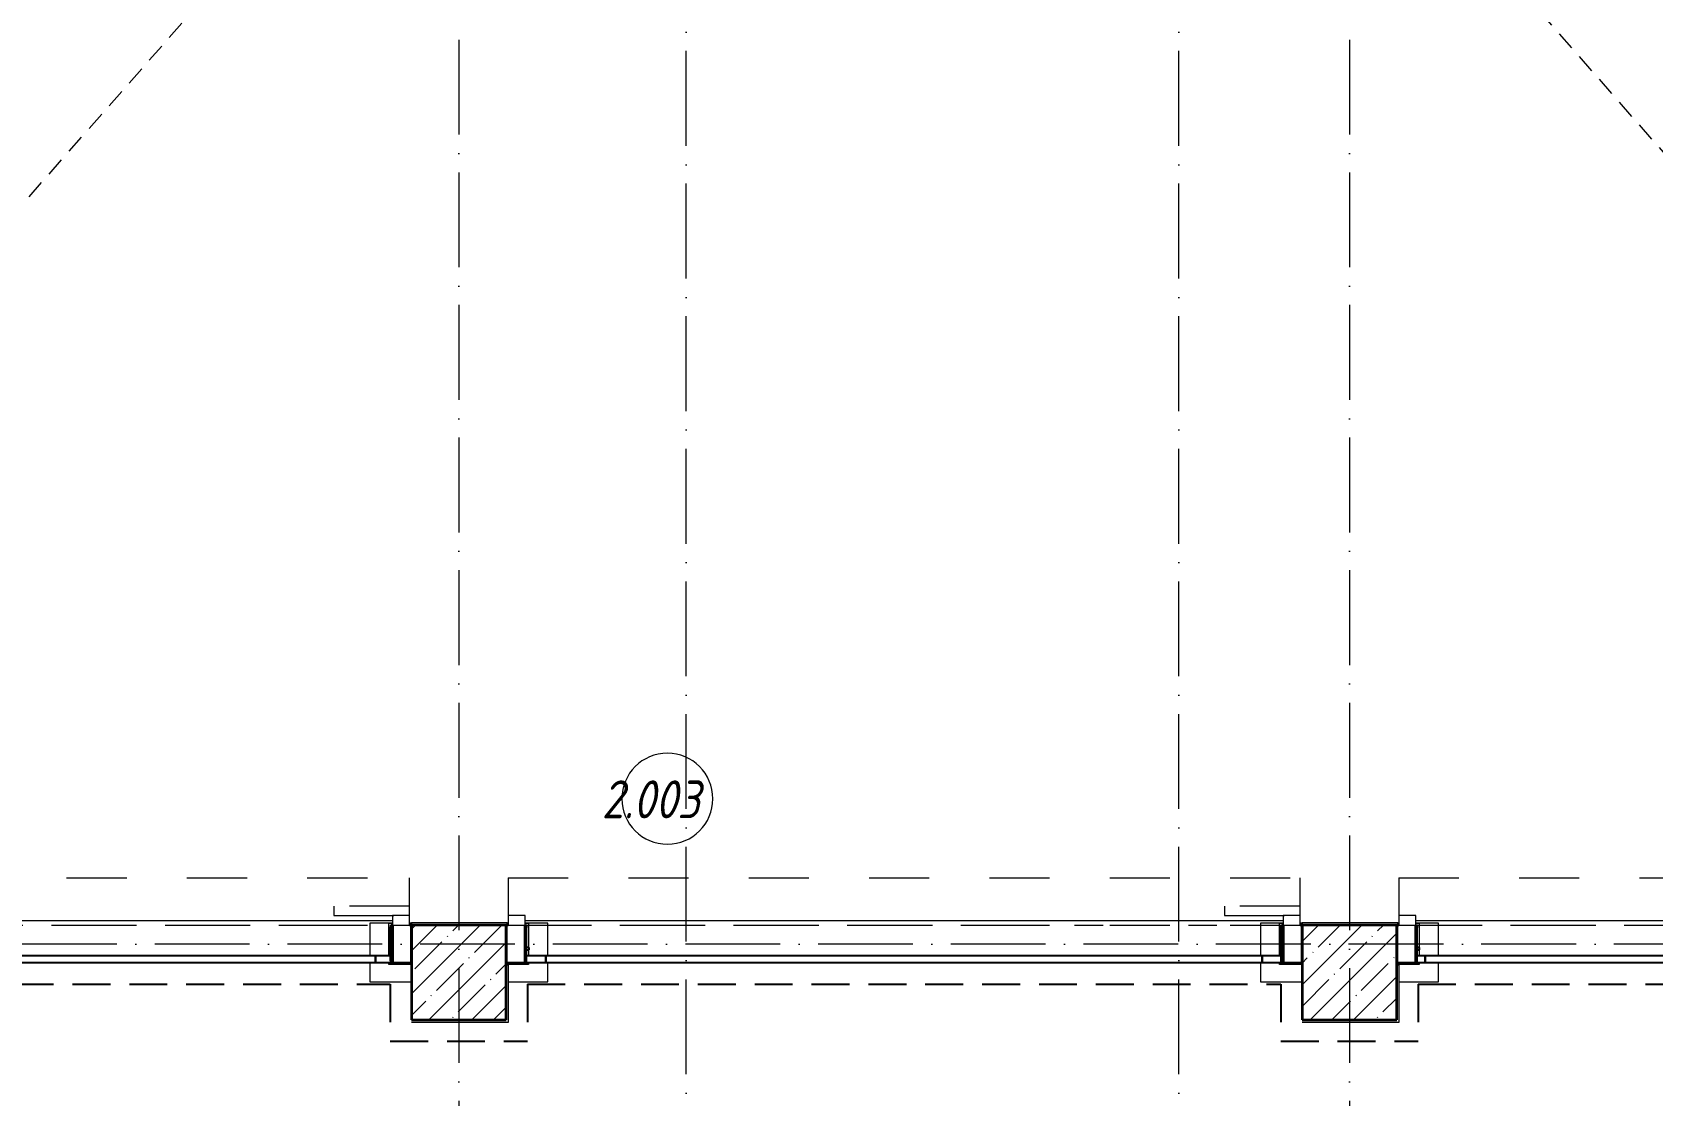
# Model space of a CAD drawing. Header units: millimetres. Extents: x -213536 to 1564669, y -45299 to 942238.
# Drawn here: x 442516 to 451066, y 513502 to 519114 of the extents above; entities that cross this region are included whole.
import ezdxf

# ---------------------------------------------------------------- set-up
doc = ezdxf.new("R2010")
doc.units = ezdxf.units.MM
for name, pattern in [('200_ШТРИХ_ш1п0_6_', [160, 100, -60]), ('50_200_ШТРИХ_1Т_ш5_п1_п1_', [700, 500, -100, 0, -100]), ('Штрих', [635, 317.5, -317.5]), ('Штрих короткий', [300, 150, -150]), ('Штриховая _2 мм - 1 мм_', [300, 200, -100])]:
    doc.linetypes.add(name, pattern=pattern)
for name, color, linetype, lineweight in [('0-1', 7, 'Continuous', 5), ('0-2', 7, 'Continuous', 9), ('3) ЖБ 4м', 3, 'Continuous', 30), ('Двери-1', 7, 'Continuous', 13), ('Каркас несущий', 7, 'Continuous', 9), ('Колонны-1', 7, 'Continuous', 35), ('Линии-1', 7, '200_ШТРИХ_ш1п0_6_', 9), ('Марки помещений', 7, 'Continuous', 9), ('Невидимые линии-1', 7, 'Штрих', 9), ('Несущие колонны', 7, 'Continuous', 9), ('Несущие колонны-1', 7, 'Continuous', 35), ('Обобщенные модели', 7, 'Continuous', 9), ('Ограждение-1', 7, 'Continuous', 25), ('Оси-2', 7, '50_200_ШТРИХ_1Т_ш5_п1_п1_', 9), ('Перемычка-1', 7, 'Штрих короткий', 9), ('Стены-1', 7, 'Continuous', 13)]:
    doc.layers.add(name, color=color, linetype=linetype, lineweight=lineweight)
doc.layers.add('СТ-1_1', color=7, linetype='Штриховая _2 мм - 1 мм_', lineweight=90, true_color=0x888888)
doc.layers.get('0-2').off()
doc.styles.add('ISOCPEUR_I_6', font='isocpeui.ttf', dxfattribs={"width": 0.85, "height": 3.5})

# ---------------------------------------------------------------- blocks, each defined once
blk = doc.blocks.new('Ос 3 эт верх часть')
at = {"layer": 'Оси-2'}
for p, q in [((444766, 535177.6), (444766, 499613)), ((445966, 499613), (445966, 535177.6)), ((448566, 499613), (448566, 535177.6)), ((449466, 535177.6), (449466, 499613)), ((535374.3, 514302.4), (426847.2, 514302.4))]:
    blk.add_line(p, q, dxfattribs=at)
blk = doc.blocks.new('BSC_Колонна _Прямоугольная - 500х500-V2-АИ2_03_План отделки стен 3-го этажа _Часть 1_')
at = {"layer": 'Несущие колонны'}
h = blk.add_hatch(dxfattribs=at)
h.set_pattern_fill('FP_7', color=256, style=0, pattern_type=2)
h.set_pattern_definition([(45, (-15600, -69250), (-114.04925, 114.04925), []), (45, (-15485.95, -69250), (-114.04925, 114.04925), [201.613, -40.323, 3.353, -36.97])])
h.paths.add_polyline_path([(-234, -250), (250, -250), (250, 250), (-250, 250), (-250, -250)], flags=0)
at = {"layer": 'Несущие колонны-1'}
for p, q in [((250, 250), (-250, 250)), ((-250, 250), (-250, -250)), ((250, -250), (250, 250)), ((-250, -250), (250, -250))]:
    blk.add_line(p, q, dxfattribs=at)
blk = doc.blocks.new('BSC_Колонна _Прямоугольная - 500х500-V72-АИ2_03_План отделки стен 3-го этажа _Часть 1_')
at = {"layer": 'Несущие колонны'}
h = blk.add_hatch(dxfattribs=at)
h.set_pattern_fill('FP_69', color=256, style=0, pattern_type=2)
h.set_pattern_definition([(45, (-20300, -69250), (-114.04925, 114.04925), []), (45, (-20185.95, -69250), (-114.04925, 114.04925), [201.613, -40.323, 3.353, -36.97])])
h.paths.add_polyline_path([(-223.1, -250), (250, -250), (250, 250), (-250, 250), (-250, -250)], flags=0)
at = {"layer": 'Несущие колонны-1'}
for p, q in [((250, 250), (-250, 250)), ((-250, 250), (-250, -250)), ((250, -250), (250, 250)), ((-250, -250), (250, -250))]:
    blk.add_line(p, q, dxfattribs=at)
blk = doc.blocks.new('DM_Штора_Противопожарная_Doormaster_EI-60 - ш_2900 х в_2680-31485572-АИ2_03_План отделки стен 3-го этажа _Часть 1_')
at = {"layer": 'Двери-1'}
for p, q in [((-1325, 150), (-1415, 150)), ((-1415, 150), (-1415, 100)), ((-1415, 100), (-1325, 100)), ((-1325, 100), (-1325, 150)), ((-1325, 125), (1575, 125)), ((1575, 150), (1575, 100)), ((1665, 150), (1575, 150)), ((1575, 100), (1665, 100)), ((1665, 100), (1665, 150))]:
    blk.add_line(p, q, dxfattribs=at)
at = {"layer": 'Невидимые линии-1'}
for p, q in [((-1415, 350), (1665, 350)), ((-1415, 350), (-1415, 100)), ((1665, 100), (1665, 350)), ((1265, 200), (1265, 150)), ((1665, 200), (1265, 200)), ((1665, 150), (1665, 200)), ((-1415, 100), (1665, 100)), ((1265, 150), (1665, 150))]:
    blk.add_line(p, q, dxfattribs=at)
blk = doc.blocks.new('DM_Штора_Противопожарная_Doormaster_EI-60 - ш_4000 х в_2680-31485573-АИ2_03_План отделки стен 3-го этажа _Часть 1_')
at = {"layer": 'Двери-1'}
for p, q in [((-1875, 150), (-1965, 150)), ((-1965, 150), (-1965, 100)), ((-1965, 100), (-1875, 100)), ((-1875, 100), (-1875, 150)), ((-1875, 125), (2125, 125)), ((2125, 150), (2125, 100)), ((2215, 150), (2125, 150)), ((2125, 100), (2215, 100)), ((2215, 100), (2215, 150))]:
    blk.add_line(p, q, dxfattribs=at)
at = {"layer": 'Невидимые линии-1'}
for p, q in [((-1965, 350), (2215, 350)), ((-1965, 350), (-1965, 100)), ((2215, 100), (2215, 350)), ((1815, 200), (1815, 150)), ((2215, 200), (1815, 200)), ((2215, 150), (2215, 200)), ((-1965, 100), (2215, 100)), ((1815, 150), (2215, 150))]:
    blk.add_line(p, q, dxfattribs=at)
blk = doc.blocks.new('DM_Штора_Противопожарная_Doormaster_EI-60 - ш_4700 х в_2680-31485574-АИ2_03_План отделки стен 3-го этажа _Часть 1_')
at = {"layer": 'Двери-1'}
for p, q in [((-2225, 150), (-2315, 150)), ((-2315, 150), (-2315, 100)), ((-2315, 100), (-2225, 100)), ((-2225, 100), (-2225, 150)), ((-2225, 125), (2475, 125)), ((2475, 150), (2475, 100)), ((2565, 150), (2475, 150)), ((2475, 100), (2565, 100)), ((2565, 100), (2565, 150))]:
    blk.add_line(p, q, dxfattribs=at)
at = {"layer": 'Невидимые линии-1'}
for p, q in [((-2315, 350), (2565, 350)), ((-2315, 350), (-2315, 100)), ((2565, 100), (2565, 350)), ((2165, 200), (2165, 150)), ((2565, 200), (2165, 200)), ((2565, 150), (2565, 200)), ((-2315, 100), (2565, 100)), ((2165, 150), (2565, 150))]:
    blk.add_line(p, q, dxfattribs=at)
blk = doc.blocks.new('BSC_Колонна _Прямоугольная1 - 200х100 _металл_-31488033-АИ2_03_План отделки стен 3-го этажа _Часть 1_')
at = {"layer": 'Несущие колонны-1'}
for p, q in [((100, 50), (-100, 50)), ((-100, 50), (-100, 40)), ((100, -50), (100, 50)), ((-100, -50), (100, -50))]:
    blk.add_line(p, q, dxfattribs=at)
blk = doc.blocks.new('BSC_Колонна _Прямоугольная1 - 200х100 _металл_-V266-АИ2_03_План отделки стен 3-го этажа _Часть 1_')
at = {"layer": 'Несущие колонны-1'}
for p, q in [((100, 50), (-100, 50)), ((100, -50), (100, 50)), ((-100, -40), (-100, -50)), ((-100, -50), (100, -50))]:
    blk.add_line(p, q, dxfattribs=at)
blk = doc.blocks.new('О_Элемент ограждения_Тетива_Труба_ГОСТ 8645-68 - О_Тетива_Труба_ГОСТ 8645-68-34939586-АИ2_03_План отделки стен 3-го этажа _Часть 1_')
at = {"layer": 'Ограждение-1'}
for p, q in [((0, -20), (0, 20)), ((0, 20), (2720, 20)), ((2720, 20), (2720, -20)), ((2720, -20), (0, -20))]:
    blk.add_line(p, q, dxfattribs=at)
blk = doc.blocks.new('О_Элемент ограждения_Тетива_Труба_ГОСТ 8645-68 - О_Тетива_Труба_ГОСТ 8645-68-34937465-АИ2_03_План отделки стен 3-го этажа _Часть 1_')
at = {"layer": 'Ограждение-1'}
for p, q in [((0, -20), (0, 20)), ((0, 20), (80, 20)), ((85, -20), (0, -20)), ((85, -17.1), (85, -20))]:
    blk.add_line(p, q, dxfattribs=at)
blk = doc.blocks.new('О_Элемент ограждения_Тетива_Труба_ГОСТ 8645-68 - О_Тетива_Труба_ГОСТ 8645-68-34955399-АИ2_03_План отделки стен 3-го этажа _Часть 1_')
at = {"layer": 'Ограждение-1'}
for p, q in [((0, -20), (0, 20)), ((0, 20), (4600, 20)), ((4600, 20), (4600, -20)), ((4600, -20), (0, -20))]:
    blk.add_line(p, q, dxfattribs=at)
blk = doc.blocks.new('О_Элемент ограждения_Тетива_Труба_ГОСТ 8645-68 - О_Тетива_Труба_ГОСТ 8645-68-34955904-АИ2_03_План отделки стен 3-го этажа _Часть 1_')
at = {"layer": 'Ограждение-1'}
for p, q in [((0, -20), (0, 20)), ((0, 20), (45, 20)), ((45, 20), (45, 17.1)), ((40, -20), (0, -20))]:
    blk.add_line(p, q, dxfattribs=at)
blk = doc.blocks.new('О_Анкер клиновой4 - Анкер клиновой МКТ В 12-10-25_105-V277-АИ2_03_План отделки стен 3-го этажа _Часть 1_')
at = {"layer": 'Ограждение-1'}
for p, q in [((12354, 69381), (12350, 69381)), ((12350, 69369), (12354, 69369)), ((12369, 69381), (12360, 69381)), ((12360, 69369), (12369, 69369)), ((12369, 69381), (12369, 69369))]:
    blk.add_line(p, q, dxfattribs=at)
blk = doc.blocks.new('О_Элемент ограждения_Тетива_Труба_ГОСТ 8645-68 - О_Тетива_Труба_ГОСТ 8645-68-34957351-АИ2_03_План отделки стен 3-го этажа _Часть 1_')
at = {"layer": 'Ограждение-1'}
for p, q in [((0, -20), (0, 20)), ((0, 20), (3780, 20)), ((3780, 20), (3780, -20)), ((3780, -20), (0, -20))]:
    blk.add_line(p, q, dxfattribs=at)
blk = doc.blocks.new('О_Элемент ограждения_Тетива_Труба_ГОСТ 8645-68 - О_Тетива_Труба_ГОСТ 8645-68-34958606-АИ2_03_План отделки стен 3-го этажа _Часть 1_')
at = {"layer": 'Ограждение-1'}
for p, q in [((0, -20), (0, 20)), ((0, 20), (105, 20)), ((105, 20), (105, 17.1)), ((100, -20), (0, -20))]:
    blk.add_line(p, q, dxfattribs=at)
blk = doc.blocks.new('О_Элемент ограждения_Тетива_Труба_ГОСТ 8645-68 - О_Тетива_Труба_ГОСТ 8645-68-34958607-АИ2_03_План отделки стен 3-го этажа _Часть 1_')
at = {"layer": 'Ограждение-1'}
for p, q in [((0, -20), (0, 20)), ((0, 20), (100, 20)), ((105, -20), (0, -20)), ((105, -17.1), (105, -20))]:
    blk.add_line(p, q, dxfattribs=at)
blk = doc.blocks.new('Проем_Дверь_Прямоугольный - 4900х2600h_проемы без заполнения-35315093-АИ2_03_План отделки стен 3-го этажа _Часть 1_')
at = {"layer": 'Перемычка-1'}
for p, q in [((2450, 100), (-2450, 100)), ((2450, -100), (-2450, -100))]:
    blk.add_line(p, q, dxfattribs=at)
blk = doc.blocks.new('Проем_Дверь_Прямоугольный - 4200х2600h_проемы без заполнения-35315580-АИ2_03_План отделки стен 3-го этажа _Часть 1_')
at = {"layer": 'Перемычка-1'}
for p, q in [((2100, 100), (-2100, 100)), ((2100, -100), (-2100, -100))]:
    blk.add_line(p, q, dxfattribs=at)
blk = doc.blocks.new('Проем_Дверь_Прямоугольный - 3100х2600h_проемы без заполнения-35315771-АИ2_03_План отделки стен 3-го этажа _Часть 1_')
at = {"layer": 'Перемычка-1'}
for p, q in [((1550, 100), (-1550, 100)), ((1550, -100), (-1550, -100))]:
    blk.add_line(p, q, dxfattribs=at)
blk = doc.blocks.new('0125-Р-ОО-Ш2-АР-о_23_10_2024_rvt-1-АИ2_03_План отделки стен 3-го этажа _Часть 1_')
at = {"layer": 'Линии-1'}
for p, q in [((20562, 75166), (25439.5, 69612)), ((9950, 69500), (14911.4, 75138))]:
    blk.add_line(p, q, dxfattribs=at)
at = {"layer": '0-2'}
for name, p in [('DM_Штора_Противопожарная_Doormaster_EI-60 - ш_2900 х в_2680-31485572-АИ2_03_План отделки стен 3-го этажа _Часть 1_', (13675, 69400)), ('DM_Штора_Противопожарная_Doormaster_EI-60 - ш_4000 х в_2680-31485573-АИ2_03_План отделки стен 3-го этажа _Часть 1_', (17825, 69400)), ('DM_Штора_Противопожарная_Doormaster_EI-60 - ш_4700 х в_2680-31485574-АИ2_03_План отделки стен 3-го этажа _Часть 1_', (22875, 69400)), ('BSC_Колонна _Прямоугольная - 500х500-V2-АИ2_03_План отделки стен 3-го этажа _Часть 1_', (15600, 69250)), ('BSC_Колонна _Прямоугольная - 500х500-V72-АИ2_03_План отделки стен 3-го этажа _Часть 1_', (20300, 69250)), ('О_Анкер клиновой4 - Анкер клиновой МКТ В 12-10-25_105-V277-АИ2_03_План отделки стен 3-го этажа _Часть 1_', (3600, 0)), ('О_Анкер клиновой4 - Анкер клиновой МКТ В 12-10-25_105-V277-АИ2_03_План отделки стен 3-го этажа _Часть 1_', (8300, 0)), ('О_Элемент ограждения_Тетива_Труба_ГОСТ 8645-68 - О_Тетива_Труба_ГОСТ 8645-68-34939586-АИ2_03_План отделки стен 3-го этажа _Часть 1_', (12440, 69320)), ('О_Элемент ограждения_Тетива_Труба_ГОСТ 8645-68 - О_Тетива_Труба_ГОСТ 8645-68-34937465-АИ2_03_План отделки стен 3-го этажа _Часть 1_', (15160, 69320)), ('О_Элемент ограждения_Тетива_Труба_ГОСТ 8645-68 - О_Тетива_Труба_ГОСТ 8645-68-34957351-АИ2_03_План отделки стен 3-го этажа _Часть 1_', (16060, 69320)), ('О_Элемент ограждения_Тетива_Труба_ГОСТ 8645-68 - О_Тетива_Труба_ГОСТ 8645-68-34958607-АИ2_03_План отделки стен 3-го этажа _Часть 1_', (19840, 69320)), ('О_Элемент ограждения_Тетива_Труба_ГОСТ 8645-68 - О_Тетива_Труба_ГОСТ 8645-68-34955399-АИ2_03_План отделки стен 3-го этажа _Часть 1_', (20700, 69320))]:
    blk.add_blockref(name, p, dxfattribs=at)
for name, p, rotation in [('Проем_Дверь_Прямоугольный - 3100х2600h_проемы без заполнения-35315771-АИ2_03_План отделки стен 3-го этажа _Часть 1_', (13800, 69400), 180), ('BSC_Колонна _Прямоугольная1 - 200х100 _металл_-31488033-АИ2_03_План отделки стен 3-го этажа _Часть 1_', (15300, 69400), 270.0000000000001), ('BSC_Колонна _Прямоугольная1 - 200х100 _металл_-V266-АИ2_03_План отделки стен 3-го этажа _Часть 1_', (15900, 69400), 270.0000000000001), ('Проем_Дверь_Прямоугольный - 4200х2600h_проемы без заполнения-35315580-АИ2_03_План отделки стен 3-го этажа _Часть 1_', (17950, 69400), 180), ('BSC_Колонна _Прямоугольная1 - 200х100 _металл_-31488033-АИ2_03_План отделки стен 3-го этажа _Часть 1_', (20000, 69400), 270.0000000000001), ('BSC_Колонна _Прямоугольная1 - 200х100 _металл_-V266-АИ2_03_План отделки стен 3-го этажа _Часть 1_', (20600, 69400), 270.0000000000001), ('Проем_Дверь_Прямоугольный - 4900х2600h_проемы без заполнения-35315093-АИ2_03_План отделки стен 3-го этажа _Часть 1_', (23000, 69400), 180), ('О_Элемент ограждения_Тетива_Труба_ГОСТ 8645-68 - О_Тетива_Труба_ГОСТ 8645-68-34958606-АИ2_03_План отделки стен 3-го этажа _Часть 1_', (16060, 69320), 180), ('О_Элемент ограждения_Тетива_Труба_ГОСТ 8645-68 - О_Тетива_Труба_ГОСТ 8645-68-34955904-АИ2_03_План отделки стен 3-го этажа _Часть 1_', (20700, 69320), 180)]:
    blk.add_blockref(name, p, dxfattribs=dict(at, rotation=rotation))
blk = doc.blocks.new('Фахверк_Усиление стен_ifc_RVT-1-АИ2_03_План отделки стен 3-го этажа _Часть 1_')
at = {"layer": 'Каркас несущий'}
for p, q in [((15250, 69510), (15130, 69510)), ((15130, 69510), (15130, 69340)), ((15350, 69510), (15340, 69510)), ((15860, 69510), (15856, 69510)), ((16070, 69510), (15950, 69510)), ((16070, 69340), (16070, 69510)), ((19950, 69510), (19830, 69510)), ((19830, 69510), (19830, 69340)), ((20050, 69510), (20040, 69510)), ((20560, 69510), (20556, 69510)), ((20770, 69510), (20650, 69510)), ((20770, 69340), (20770, 69510)), ((15130, 69300), (15130, 69200)), ((16070, 69200), (16070, 69300)), ((19830, 69300), (19830, 69200)), ((20770, 69200), (20770, 69300)), ((15130, 69200), (15350, 69200)), ((15862, 69200), (16070, 69200)), ((19830, 69200), (20050, 69200)), ((20562, 69200), (20770, 69200))]:
    blk.add_line(p, q, dxfattribs=at)
at = {"layer": 'Колонны-1'}
for p, q in [((15240, 69488), (15240, 69312)), ((15246, 69312), (15246, 69488)), ((19940, 69488), (19940, 69312)), ((19946, 69312), (19946, 69488))]:
    blk.add_line(p, q, dxfattribs=at)
for centre, radius, start, end in [((15252, 69488), 12, 100.60012, 180), ((15252, 69488), 6, 111.20025, 180), ((19952, 69488), 12, 100.60012, 180), ((19952, 69488), 6, 111.20025, 180), ((15252, 69312), 12, 180, 259.39988), ((15252, 69312), 6, 180, 248.79975), ((19952, 69312), 12, 180, 259.39988), ((19952, 69312), 6, 180, 248.79975)]:
    blk.add_arc(centre, radius, start, end, dxfattribs=at)
at = {"layer": 'Обобщенные модели'}
for p, q in [((15231.5, 69340), (15231.5, 69508.5)), ((15250, 69508.5), (15231.5, 69508.5)), ((15240, 69488), (15240, 69500)), ((15240, 69500), (15250, 69500)), ((15240, 69488), (15240, 69312)), ((15246, 69312), (15246, 69488)), ((15348.5, 69508.5), (15340, 69508.5)), ((15348.5, 69500), (15348.5, 69508.5)), ((15860, 69508.5), (15856, 69508.5)), ((15968.5, 69508.5), (15950, 69508.5)), ((15960, 69500), (15950, 69500)), ((15954, 69488), (15954, 69312)), ((15960, 69500), (15960, 69488)), ((15960, 69312), (15960, 69488)), ((15968.5, 69508.5), (15968.5, 69380.8)), ((19931.5, 69340), (19931.5, 69508.5)), ((19950, 69508.5), (19931.5, 69508.5)), ((19940, 69488), (19940, 69500)), ((19940, 69500), (19950, 69500)), ((19940, 69488), (19940, 69312)), ((19946, 69312), (19946, 69488)), ((20048.5, 69508.5), (20040, 69508.5)), ((20048.5, 69500), (20048.5, 69508.5)), ((20560, 69508.5), (20556, 69508.5)), ((20668.5, 69508.5), (20650, 69508.5)), ((20660, 69500), (20650, 69500)), ((20654, 69488), (20654, 69312)), ((20660, 69500), (20660, 69488)), ((20660, 69312), (20660, 69488)), ((20668.5, 69508.5), (20668.5, 69380.8)), ((15968.5, 69369.2), (15968.5, 69340)), ((20668.5, 69369.2), (20668.5, 69340)), ((15231.5, 69291.5), (15231.5, 69300)), ((15348.5, 69291.5), (15231.5, 69291.5)), ((15245, 69300), (15250, 69300)), ((15348.5, 69291.5), (15348.5, 69300)), ((15851.5, 69300), (15851.5, 69291.5)), ((15968.5, 69291.5), (15851.5, 69291.5)), ((15955, 69300), (15950, 69300)), ((15968.5, 69300), (15968.5, 69291.5)), ((19931.5, 69291.5), (19931.5, 69300)), ((20048.5, 69291.5), (19931.5, 69291.5)), ((19945, 69300), (19950, 69300)), ((20048.5, 69291.5), (20048.5, 69300)), ((20551.5, 69300), (20551.5, 69291.5)), ((20668.5, 69291.5), (20551.5, 69291.5)), ((20655, 69300), (20650, 69300)), ((20668.5, 69300), (20668.5, 69291.5))]:
    blk.add_line(p, q, dxfattribs=at)
for centre, radius, start, end in [((15252, 69488), 12, 100.60012, 180), ((15252, 69488), 6, 111.20025, 180), ((15948, 69488), 12, 0, 79.39988), ((15948, 69488), 6, 0, 68.79975), ((19952, 69488), 12, 100.60012, 180), ((19952, 69488), 6, 111.20025, 180), ((20648, 69488), 12, 0, 79.39988), ((20648, 69488), 6, 0, 68.79975), ((15252, 69312), 12, 180, 259.39988), ((15252, 69312), 6, 180, 248.79975), ((15948, 69312), 12, 280.60012, 0), ((15948, 69312), 6, 291.20025, 360), ((19952, 69312), 12, 180, 259.39988), ((19952, 69312), 6, 180, 248.79975), ((20648, 69312), 12, 280.60012, 0), ((20648, 69312), 6, 291.20025, 360)]:
    blk.add_arc(centre, radius, start, end, dxfattribs=at)
blk = doc.blocks.new('AI_Марка_Помещение_х1__Общий_E___ISO-2_1K_ - Номер-16210215-АИ2_03_План отделки стен 3-го этажа _Часть 1_')
at = {"layer": 'Марки помещений'}
for start, end in [(360, 180), (180, 360)]:
    blk.add_arc((0.039, 0.312), 2.4, start, end, dxfattribs=at)
blk = doc.blocks.new('3этВверх')
at = {"layer": 'СТ-1_1', "lineweight": 25}
for p, q in [((441528, 514090.4), (444404, 514090.4)), ((444404, 514090.4), (444404, 513790.4)), ((445128, 514090.4), (445128, 513790.4)), ((445128, 514090.4), (449104, 514090.4)), ((449104, 514090.4), (449104, 513790.4)), ((449828, 514090.4), (449828, 513790.4)), ((449828, 514090.4), (454504, 514090.4)), ((444404, 513790.4), (445128, 513790.4)), ((449104, 513790.4), (449828, 513790.4))]:
    blk.add_line(p, q, dxfattribs=at)
at = {"layer": 'Стены-1'}
for p, q in [((445022, 514414.4), (444516, 514414.4)), ((444516, 514414.4), (444516, 514402.4)), ((445022, 514402.4), (445022, 514414.4)), ((449722, 514414.4), (449216, 514414.4)), ((449216, 514414.4), (449216, 514402.4)), ((449722, 514402.4), (449722, 514414.4)), ((445028, 514190.4), (445016, 514190.4)), ((445028, 513890.4), (445028, 514190.4)), ((449728, 514190.4), (449716, 514190.4)), ((449728, 513890.4), (449728, 514190.4)), ((444516, 513890.4), (445028, 513890.4)), ((449216, 513890.4), (449728, 513890.4))]:
    blk.add_line(p, q, dxfattribs=at)
at = {"layer": '0-1'}
for name in ['0125-Р-ОО-Ш2-АР-о_23_10_2024_rvt-1-АИ2_03_План отделки стен 3-го этажа _Часть 1_', 'Фахверк_Усиление стен_ifc_RVT-1-АИ2_03_План отделки стен 3-го этажа _Часть 1_']:
    blk.add_blockref(name, (429166, 444902.4), dxfattribs=at)
at = {"layer": 'Марки помещений', "xscale": 99.99999999999993, "yscale": 99.99999999999993, "zscale": 99.99999999999993}
blk.add_blockref('AI_Марка_Помещение_х1__Общий_E___ISO-2_1K_ - Номер-16210215-АИ2_03_План отделки стен 3-го этажа _Часть 1_', (445862.8, 515038.2), dxfattribs=at)
at = {"layer": 'Марки помещений', "insert": (445520.1, 515166.1), "char_height": 200, "width": 785.654, "attachment_point": 1, "style": 'ISOCPEUR_I_6'}
blk.add_mtext('2.003', dxfattribs=at)

msp = doc.modelspace()

# ---------------------------------------------------------------- block references
at = {"color": 5, "lineweight": 30}
msp.add_blockref('Ос 3 эт верх часть', (0, 0), dxfattribs=at)
at = {"layer": '3) ЖБ 4м'}
msp.add_blockref('3этВверх', (0, 0), dxfattribs=at)

doc.saveas('drawing.dxf')
